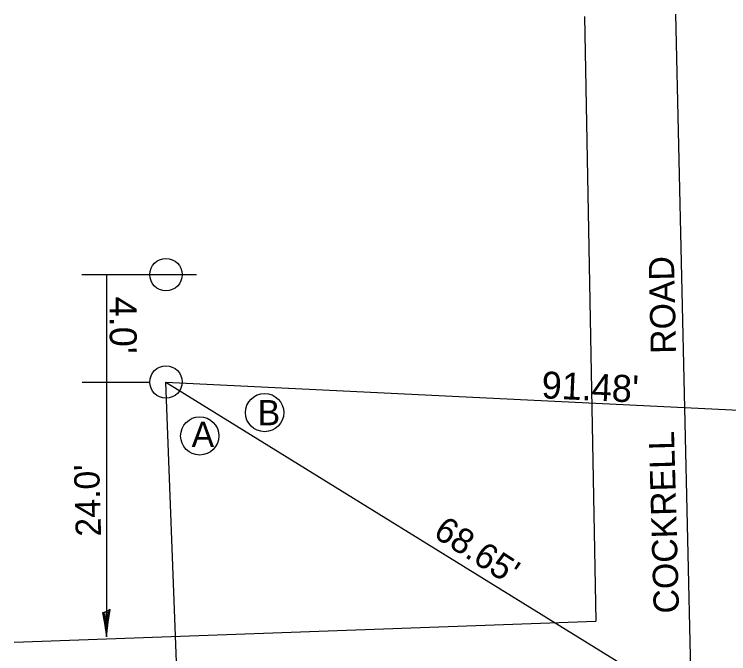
# Model space of a CAD drawing. Extents: x 777607.2 to 777685.3, y 2094784.8 to 2094820.4.
# Drawn here: x 777659.46 to 777662.107, y 2094801.596 to 2094803.966 of the extents above; entities that cross this region are included whole.
import ezdxf

# ---------------------------------------------------------------- set-up
doc = ezdxf.new("R2010")
doc.units = 0
for name, color, linetype in [('ROW_EX_Dimensions', 7, 'Continuous'), ('ROW_EX_Quarter Section Lines', 7, 'Continuous'), ('ROW_PR_Dimensions', 7, 'Continuous'), ('Topo_EOP', 7, 'Continuous')]:
    doc.layers.add(name, color=color, linetype=linetype)

msp = doc.modelspace()

# ---------------------------------------------------------------- linework, layer by layer
at = {"layer": 'ROW_EX_Dimensions'}
for p, q in [((777659.7103, 2094803.001), (777659.9619, 2094803.001)), ((777659.8018, 2094803.001), (777659.8018, 2094802.6031)), ((777659.712, 2094802.6031), (777659.9619, 2094802.6031)), ((777659.8018, 2094802.6031), (777659.8018, 2094801.6593)), ((777660.0219, 2094802.6031), (777663.0674, 2094802.4526)), ((777660.092, 2094800.7676), (777660.0219, 2094802.6031)), ((777660.0219, 2094802.6031), (777661.9684, 2094801.3998)), ((777659.8009, 2094801.7511), (777659.7873, 2094801.7477)), ((777659.7873, 2094801.7477), (777659.7941, 2094801.709)), ((777659.8009, 2094801.7511), (777659.7919, 2094801.7468)), ((777659.7919, 2094801.7468), (777659.8011, 2094801.6928)), ((777659.81, 2094801.7523), (777659.7986, 2094801.7433)), ((777659.7986, 2094801.7433), (777659.8008, 2094801.7184)), ((777659.8008, 2094801.7184), (777659.8038, 2094801.7424)), ((777659.8149, 2094801.7596), (777659.8009, 2094801.7511)), ((777659.8011, 2094801.6928), (777659.81, 2094801.7523)), ((777659.8078, 2094801.7128), (777659.8149, 2094801.7596)), ((777659.7941, 2094801.709), (777659.8018, 2094801.6593)), ((777659.8018, 2094801.6593), (777659.8078, 2094801.7128))]:
    msp.add_line(p, q, dxfattribs=at)
for centre in [(777660.3875, 2094802.4899), (777660.1472, 2094802.4035)]:
    msp.add_circle(centre, 0.0709, dxfattribs=at)
at = {"layer": 'ROW_EX_Quarter Section Lines'}
msp.add_line((777661.9099, 2094803.9657), (777661.9684, 2094801.3998), dxfattribs=at)
at = {"layer": 'ROW_PR_Dimensions'}
for p, q in [((777659.9089, 2094803.001), (777660.0219, 2094803.001)), ((777660.0219, 2094803.001), (777660.1349, 2094803.001))]:
    msp.add_line(p, q, dxfattribs=at)
for centre in [(777660.0219, 2094803.001), (777660.0219, 2094802.6031)]:
    msp.add_circle(centre, 0.06, dxfattribs=at)
at = {"layer": 'Topo_EOP'}
for p in [(777661.5732, 2094803.9581), (777659.4599, 2094801.6389)]:
    msp.add_line(p, (777661.6145, 2094801.7172), dxfattribs=at)

# ---------------------------------------------------------------- texts
at = {"layer": 'ROW_EX_Dimensions'}
for s, height, rotation, p in [('ROAD', 0.09375, 91.3319, (777661.9125, 2094802.7085)), ("4.0'", 0.1, 270.074, (777659.8133, 2094802.9193)), ("91.48'", 0.1, 357.4375, (777661.4121, 2094802.5429)), ('COCKRELL', 0.09375, 91.601, (777661.9234, 2094801.7465)), ("24.0'", 0.09375, 91.567, (777659.7816, 2094802.0315)), ("68.65'", 0.09375, 327.1321, (777661.0081, 2094802.0323))]:
    msp.add_text(s, height=height, rotation=rotation, dxfattribs=at).set_placement(p)
for s, p in [('B', (777660.3615, 2094802.4428)), ('A', (777660.1169, 2094802.3623))]:
    msp.add_text(s, height=0.0937, dxfattribs=at).set_placement(p)

doc.saveas('drawing.dxf')
